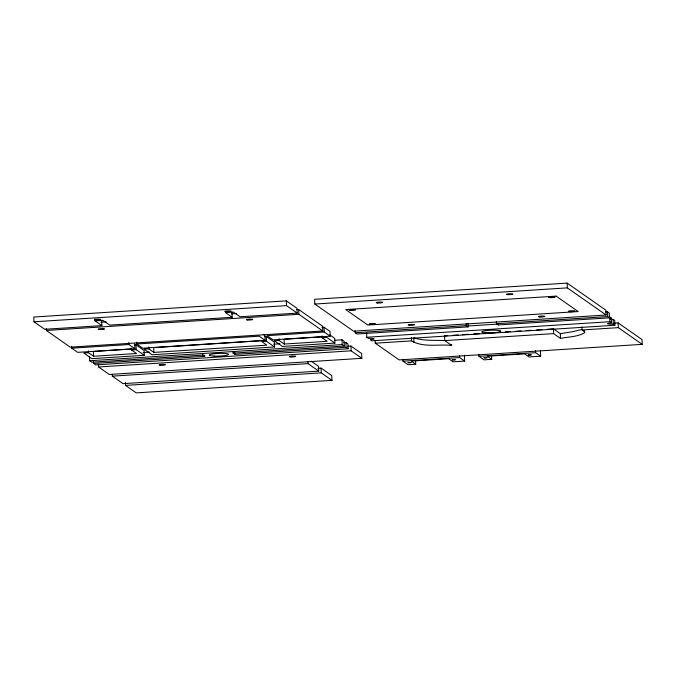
<?xml version="1.0" encoding="UTF-8"?>
<svg xmlns="http://www.w3.org/2000/svg" width="676" height="676" viewBox="0 0 676 676"><rect width="100%" height="100%" fill="white"/><g stroke="black" fill="none" stroke-linecap="round" stroke-linejoin="round"><path stroke-width="1.01" d="M581.783 329.474L572.352 331.755L560.319 333.657L553.433 328.84L547.154 329.246M447.715 335.609L444.571 335.811L444.757 340.586L553.619 333.614L560.505 338.431C568.524 336.741 577.65 336.978 584.791 332.651L584.757 331.958L582.028 329.972L581.909 326.99M231.986 312.515L232.172 317.289L225.37 312.532L233.262 312.025L240.065 316.782L297.22 313.123L297.043 308.349L286.328 300.854L33.8 317.027L33.986 321.793L44.692 329.288L101.856 325.629L101.67 320.855M567.147 283.109L314.619 299.282L314.805 304.048L353.59 331.189L606.118 315.016L605.941 310.25L567.147 283.109L567.333 287.883L606.118 315.016M33.986 321.793L286.514 305.628L297.22 313.123M314.805 304.048L567.333 287.883M94.978 318.962L95.054 320.872L102.946 320.365L109.749 325.122L232.172 317.289M100.893 322.182L106.149 321.844M231.361 313.825L236.625 313.487M296.603 309.65L298.707 309.515L322.579 326.212L322.756 330.986L70.228 347.151L46.357 330.454L46.289 328.544M46.357 330.454L298.885 314.289L322.756 330.986M321.962 327.37L324.041 327.243L330.015 331.417L330.192 336.183L273.036 339.842L267.071 335.668L324.226 332.009L330.192 336.183M605.392 311.94L607.487 311.805L609.279 313.056L609.465 317.83L498.254 324.953A16.072 2.239 -2.2 0 0 496.463 323.703L496.37 321.311M71.622 346.273L71.698 348.182L128.862 344.523L134.828 348.698L134.642 343.923M136.679 342.107L136.755 344.016L259.178 336.175L265.144 340.349L264.958 335.583L263.251 334.383M134.127 345.005L136.028 344.887L144.081 350.523L144.267 355.297L91.843 358.652L83.782 353.016L88.514 352.711L93.592 356.26L136.544 353.514L131.474 349.965L131.398 348.055M264.443 336.665L266.344 336.547L274.397 342.183L274.583 346.949L152.159 354.79L144.098 349.154L148.838 348.85L153.908 352.399L266.859 345.166L261.789 341.617L266.521 341.312L274.583 346.949M355.069 330.834L355.145 332.744L466.355 325.629A16.072 2.239 -2.2 0 0 468.147 326.88L468.02 323.601M496.463 323.703L607.673 316.579L609.465 317.83M467.598 326.026L498.111 324.074M468.147 326.88L356.936 333.995L355.145 332.744M134.828 348.698L77.664 352.357L71.698 348.182M265.144 340.349L142.72 348.191L136.755 344.016M131.127 349.078L93.406 351.486L93.592 356.26M261.451 340.729L153.722 347.625L153.908 352.399M321.759 336.868L284.038 339.284L284.224 344.059L327.176 341.304L322.106 337.755L322.029 335.845M131.474 349.965L136.206 349.661L144.267 355.297M284.224 344.059L279.154 340.51L274.414 340.814L282.475 346.45L334.899 343.087L334.713 338.321L329.88 334.941M322.106 337.755L326.838 337.451L334.899 343.087M366.586 332.491L366.772 337.265L609.828 321.7L611.467 322.849L611.29 318.075L609.642 316.934L609.828 321.7M143.135 352.534L149.447 352.128M273.611 344.177L279.923 343.78M334.637 340.273L342.005 339.8L344.092 341.262L344.27 346.036L233.068 353.151L233.034 352.255M613.994 323.145L618.143 322.875L642.014 339.572L642.2 344.346L399.144 359.911L375.273 343.205L375.163 340.349M452.945 335.271L458.176 334.941M462.367 334.671L468.645 334.265M473.876 333.936L479.115 333.598M484.346 333.268L489.585 332.93M494.815 332.592L500.046 332.262M505.285 331.924L510.515 331.586M515.754 331.257L520.985 330.919M526.215 330.581L531.454 330.251M536.685 329.913L541.915 329.575M610.648 319.402A4.825 0.668 -2.2 0 0 613.073 319.334L614.721 320.475L614.898 325.249L371.842 340.814L370.203 339.665A4.825 0.668 -2.2 0 0 374.039 338.735A4.825 0.668 -2.2 0 0 368.412 338.414L366.772 337.265M343.78 342.647L345.884 342.512L347.971 343.974L348.157 348.748L95.629 364.913L93.533 363.451L93.465 361.542M89.511 356.92L89.654 360.739L342.183 344.574L344.27 346.036M375.273 343.205L411.574 340.881C423.353 347.836 438.58 344.016 451.644 345.402L451.61 344.506M582.028 329.972L618.329 327.649L642.2 344.346M204.701 355.145L204.744 356.337A16.072 2.239 -2.2 0 1 202.952 355.086L91.742 362.201L89.654 360.739M347.777 346.247L350.928 346.044L361.643 353.54L361.829 358.314L109.301 374.479L98.586 366.983L98.476 364.127M93.533 363.451L204.744 356.337M233.068 353.151A16.072 2.239 -2.2 0 1 234.859 354.41L346.061 347.287L348.157 348.748M98.586 366.983L351.114 350.819L361.829 358.314M112.241 374.242L112.317 376.152L308.028 363.62L318.734 371.116L318.557 366.341L311.137 361.153M402.896 359.193L402.972 361.178L459.621 357.553L464.665 361.077L464.437 355.12M478.878 354.325L478.954 356.311L535.603 352.686L540.648 356.21L540.42 350.261M317.897 368.293L321.058 368.099L331.772 375.586L331.95 380.36L136.239 392.891L125.533 385.396L125.423 382.531M415.579 360.24L415.732 364.212L408.017 364.702L402.972 361.178M464.665 361.077L453.047 361.821L448.602 358.711L411.287 361.102L415.732 364.212M491.596 356.37L491.705 359.345L483.991 359.843L478.954 356.311M540.648 356.21L529.029 356.953L524.584 353.844L487.261 356.235L491.705 359.345M318.734 371.116L123.032 383.647L112.317 376.152M125.533 385.396L321.244 372.865L331.95 380.36M445.509 340.611C434.989 340.02 423.886 341.177 413.771 337.78L413.957 342.555M611.467 322.849A4.825 0.668 -2.2 0 0 607.631 323.779A4.825 0.668 -2.2 0 0 613.259 324.1L614.898 325.249M444.757 340.586L451.644 345.402M95.054 320.872L101.856 325.629M618.143 322.875L618.329 327.649M613.073 319.334L613.259 324.1M607.487 311.805L607.673 316.579M584.377 330.75L584.41 331.637M560.319 333.657L560.505 338.431M553.433 328.84L553.619 333.614M535.527 350.7L535.603 352.686M498.22 324.058L498.254 324.953M466.271 323.542L466.355 325.629M459.545 355.568L459.621 357.553M411.447 337.603L411.574 340.881M350.928 346.044L351.114 350.819M345.884 342.512L346.061 347.287M342.005 339.8L342.183 344.574M324.041 327.243L324.226 332.009M321.058 368.099L321.244 372.865M307.952 361.711L308.028 363.62M298.707 309.515L298.885 314.289M286.328 300.854L286.514 305.628M279.078 338.6L279.154 340.51M266.344 336.547L266.521 341.312M234.792 352.618L234.859 354.41M202.91 353.886L202.952 355.086M148.762 346.94L148.838 348.85M136.028 344.887L136.206 349.661M128.786 342.614L128.862 344.523M88.446 350.802L88.514 352.711M610.276 318.159A4.825 0.668 -2.2 0 1 611.29 318.075M408.017 362.691L411.219 362.598L408.034 362.674M452.21 359.86L455.413 359.767L452.227 359.843M483.999 357.824L487.202 357.731L484.016 357.807M528.193 355.001L531.395 354.908L528.226 354.968M556.111 296.122L345.706 309.591L367.795 325.038L578.2 311.568L556.111 296.122M486.5 332.913A9.641 1.344 -2.2 0 0 500.924 331.198A9.641 1.344 -2.2 0 0 486.433 330.589A9.641 1.344 -2.2 0 0 486.5 332.913M290.866 356.953A3.211 0.448 -2.2 0 0 295.758 356.396A3.211 0.448 -2.2 0 0 291.018 356.167A3.211 0.448 -2.2 0 0 290.866 356.953M160.55 365.293A3.211 0.448 -2.2 0 0 165.443 364.744A3.211 0.448 -2.2 0 0 160.702 364.516A3.211 0.448 -2.2 0 0 160.55 365.293M214.115 356.091A9.641 1.344 -2.2 0 0 228.539 354.376A9.641 1.344 -2.2 0 0 214.055 353.768A9.641 1.344 -2.2 0 0 214.115 356.091M549.951 297.651A3.211 0.448 -2.2 0 0 554.844 297.094A3.211 0.448 -2.2 0 0 550.103 296.865A3.211 0.448 -2.2 0 0 549.951 297.651M370.592 324.395A3.211 0.448 -2.2 0 0 375.484 323.846A3.211 0.448 -2.2 0 0 370.744 323.618A3.211 0.448 -2.2 0 0 370.592 324.395M569.944 311.636A3.211 0.448 -2.2 0 0 574.837 311.078A3.211 0.448 -2.2 0 0 570.096 310.85A3.211 0.448 -2.2 0 0 569.944 311.636M350.599 310.411A3.211 0.448 -2.2 0 0 355.491 309.861A3.211 0.448 -2.2 0 0 350.751 309.633A3.211 0.448 -2.2 0 0 350.599 310.411M539.904 316.976A3.211 0.448 -2.2 0 0 544.797 316.419A3.211 0.448 -2.2 0 0 540.056 316.191A3.211 0.448 -2.2 0 0 539.904 316.976M409.588 325.317A3.211 0.448 -2.2 0 0 414.481 324.767A3.211 0.448 -2.2 0 0 409.74 324.539A3.211 0.448 -2.2 0 0 409.588 325.317M507.972 294.643A3.211 0.448 -2.2 0 0 512.864 294.085A3.211 0.448 -2.2 0 0 508.124 293.857A3.211 0.448 -2.2 0 0 507.972 294.643M377.656 302.983A3.211 0.448 -2.2 0 0 382.548 302.425A3.211 0.448 -2.2 0 0 377.808 302.206A3.211 0.448 -2.2 0 0 377.656 302.983M99.642 329.508A3.211 0.448 -2.2 0 0 104.535 328.959A3.211 0.448 -2.2 0 0 99.794 328.73A3.211 0.448 -2.2 0 0 99.642 329.508M247.822 320.018A3.211 0.448 -2.2 0 0 252.714 319.469A3.211 0.448 -2.2 0 0 247.974 319.241A3.211 0.448 -2.2 0 0 247.822 320.018M226.257 311.763A3.211 0.448 -2.2 0 0 231.15 311.205A3.211 0.448 -2.2 0 0 226.409 310.977A3.211 0.448 -2.2 0 0 226.257 311.763M95.941 320.103A3.211 0.448 -2.2 0 0 100.834 319.554A3.211 0.448 -2.2 0 0 96.093 319.325A3.211 0.448 -2.2 0 0 95.941 320.103"/></g></svg>
